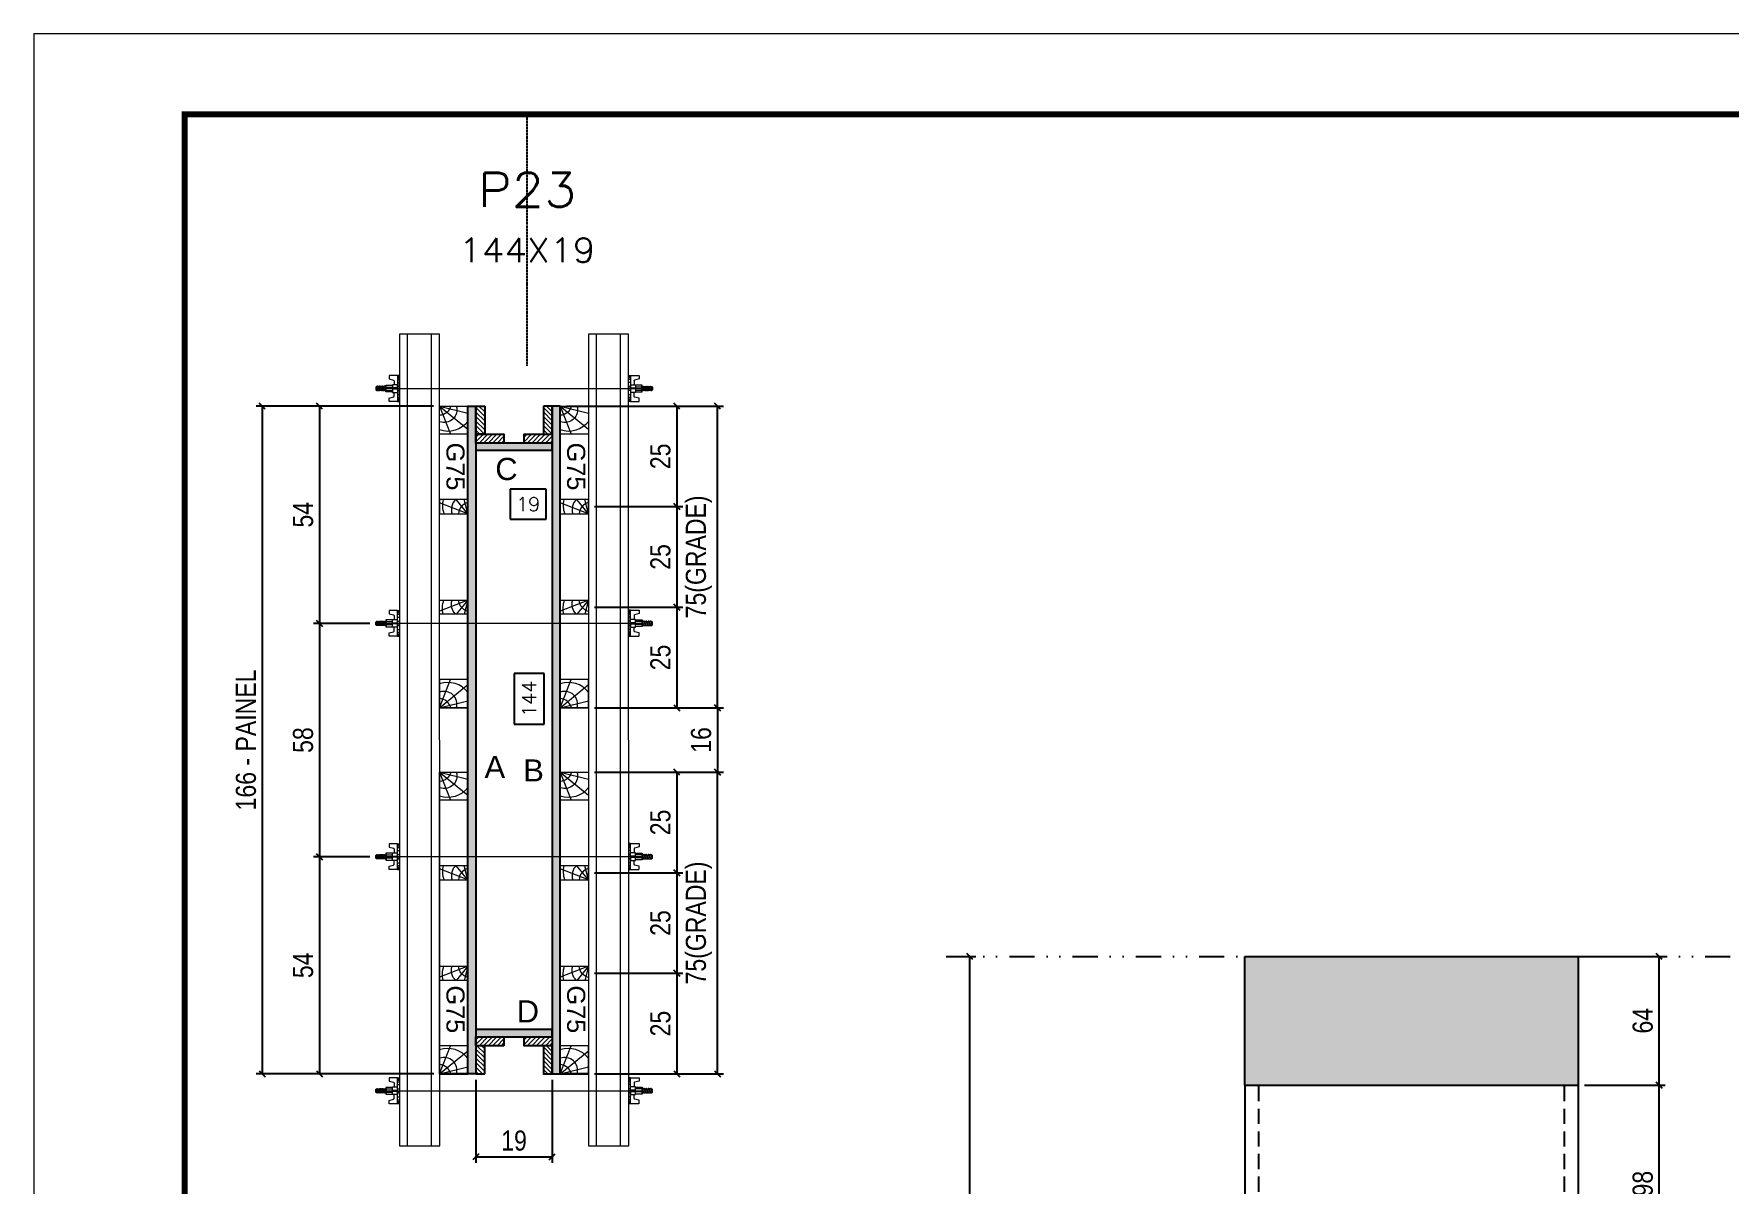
# Model space of a CAD drawing. Extents: x 808 to 7089, y -98 to 17032.
# Drawn here: x 5577 to 6420, y 9569 to 10141 of the extents above; entities that cross this region are included whole.
import ezdxf
from ezdxf.enums import TextEntityAlignment as Align

# ---------------------------------------------------------------- set-up
doc = ezdxf.new("R2010")
doc.units = 0
for name, pattern in [('DASHED', [0.75, 0.5, -0.25]), ('DIVIDE2', [0.625, 0.25, -0.125, 0, -0.125, 0, -0.125]), ('HIDDEN', [0.375, 0.25, -0.125])]:
    doc.linetypes.add(name, pattern=pattern)
for name, color, linetype in [('CHAPA', 1, 'Continuous'), ('COTA', 241, 'Continuous'), ('Cota Seção (2x)', 241, 'Continuous'), ('MEIO_PONT', 93, 'Continuous'), ('Nível', 160, 'Continuous'), ('Painéis', 200, 'Continuous'), ('SARRAFO', 251, 'Continuous'), ('Sarrafo de Pressão', 42, 'HIDDEN'), ('Texto de Titulo', 7, 'Continuous'), ('Texto Qtd Sarr', 242, 'Continuous'), ('TEXTO_GERAL', 7, 'Continuous')]:
    doc.layers.add(name, color=color, linetype=linetype)
for name, color, linetype, lineweight in [('Folhas', 255, 'Continuous', 9), ('Hachura', 251, 'Continuous', 9), ('Madeira', 126, 'Continuous', 18), ('Perfil Metálico', 224, 'Continuous', 18), ('SARRAFO DE PRESSAO', 251, 'DASHED', 9), ('Texto Seção', 7, 'Continuous', 15)]:
    doc.layers.add(name, color=color, linetype=linetype, lineweight=lineweight)
doc.styles.add('ARIAL', font='arial.ttf')
doc.styles.add('COTA TECNICA 2X', font='techl___.ttf', dxfattribs={"height": 10})
doc.styles.add('COTA TECNICA-50', font='techl___.ttf', dxfattribs={"height": 10})
doc.styles.add('ROMANS', font='romans.shx')
doc.styles.add('SANSSERIF', font='sas_____.pfb')
doc.dimstyles.new('COTA PAINEL-50', dxfattribs={"dimtxt": 10, "dimasz": 3, "dimexe": 3, "dimexo": 3, "dimgap": 3, "dimtad": 1, "dimdec": 1, "dimzin": 12, "dimdsep": 46, "dimtxsty": 'COTA TECNICA-50', "dimblk1": 'OBLIQUE', "dimblk2": 'OBLIQUE', "dimsah": 1, "dimcen": 0.9, "dimclrd": 4, "dimclre": 4, "dimclrt": 240, "dimadec": 1, "dimazin": 3, "dimtfac": 1, "dimtdec": 1, "dimtmove": 0, "dimatfit": 3, "dimfxl": 1, "dimtolj": 1, "dimtzin": 12, "dimarcsym": 0})
doc.dimstyles.new('SECAO PILAR', dxfattribs={"dimtxt": 10, "dimasz": 3, "dimexe": 3, "dimexo": 3, "dimgap": 3, "dimtad": 1, "dimdec": 1, "dimlfac": 0.5, "dimzin": 12, "dimdsep": 46, "dimtxsty": 'COTA TECNICA 2X', "dimblk1": 'OBLIQUE', "dimblk2": 'OBLIQUE', "dimsah": 1, "dimcen": 0.9, "dimclrd": 256, "dimclre": 256, "dimclrt": 256, "dimadec": 1, "dimazin": 3, "dimtfac": 1, "dimtdec": 1, "dimtmove": 0, "dimatfit": 3, "dimfxl": 1, "dimtolj": 1, "dimtzin": 12, "dimarcsym": 0})
doc.dimstyles.new('SECÇÃO 2', dxfattribs={"dimtxt": 7, "dimasz": 6, "dimexe": 0.18, "dimexo": 2, "dimgap": -4, "dimtad": 3, "dimdec": 1, "dimlfac": 0.5, "dimzin": 12, "dimdsep": 46, "dimtxsty": 'ROMANS', "dimblk": 'ARCHTICK', "dimcen": 0.09, "dimse1": 1, "dimse2": 1, "dimsd1": 1, "dimsd2": 1, "dimclrd": 180, "dimclre": 5, "dimclrt": 1, "dimadec": 0, "dimazin": 3, "dimtfac": 1, "dimtdec": 1, "dimtofl": 0, "dimtmove": 0, "dimatfit": 3, "dimldrblk": 'ARCHTICK', "dimfxl": 1, "dimtolj": 1, "dimtzin": 0, "dimarcsym": 0})
pattern_1 = [(135, (-17095.019, 19079.9764), (-1.12253202, -1.12253202), [])]

# ---------------------------------------------------------------- blocks, each defined once
blk = doc.blocks.new('9999999999')
at = {"layer": 'Folhas'}
blk.add_lwpolyline([(98138.98, 34190.21), (99623.98, 34190.21), (99623.98, 35240.21), (98138.98, 35240.21)], close=True, dxfattribs=at)
at = {"layer": 'Folhas', "color": 30, "const_width": 3}
blk.add_lwpolyline([(98213.98, 34230.21), (99583.98, 34230.21), (99583.98, 35200.21), (98213.98, 35200.21)], close=True, dxfattribs=at)
blk = doc.blocks.new('titulo1')
at = {"layer": 'Defpoints', "color": 252, "linetype": 'HIDDEN', "ltscale": 2}
blk.add_line((0, 0), (0, 125), dxfattribs=at)
at = {"layer": 'Defpoints', "style": 'ROMANS', "oblique": 15}
blk.add_attdef('FOLHA', text='', height=10, dxfattribs=at).set_placement((0, 15.58), align=Align.MIDDLE_CENTER)
at = {"layer": 'Texto Qtd Sarr', "color": 3, "style": 'ROMANS', "oblique": 15}
for tag, height, p in [('TITULO', 17, (0, 71.45)), ('SEÇÃO', 12, (0, 41.55))]:
    blk.add_attdef(tag, text='', height=height, dxfattribs=at).set_placement(p, align=Align.MIDDLE_CENTER)
blk = doc.blocks.new('*D830')
at = {"layer": 'Cota Seção (2x)', "color": 180, "lineweight": -2, "transparency": 16777216}
for p, q in [((5831.39, 9914.74), (5813.39, 9914.74)), ((5813.39, 9914.74), (5813.39, 9899.74)), ((5831.39, 9899.74), (5831.39, 9914.74)), ((5813.39, 9899.74), (5831.39, 9899.74))]:
    blk.add_line(p, q, dxfattribs=at)
at = {"layer": 'Defpoints', "color": 0, "transparency": 16777216}
for p in [(5796.39, 9916.7), (5834.39, 9916.7), (5796.39, 9895.74)]:
    blk.add_point(p, dxfattribs=at)
at = {"layer": 'Cota Seção (2x)', "color": 1, "transparency": 16777216, "insert": (5822.39, 9907.24), "char_height": 7, "attachment_point": 5, "style": 'ROMANS'}
blk.add_mtext('\\A1;19', dxfattribs=at)
blk = doc.blocks.new('_ArchTick')
at = {"color": 0, "linetype": 'ByBlock', "const_width": 0.15}
blk.add_lwpolyline([(-0.5, -0.5), (0.5, 0.5)], dxfattribs=at)
blk = doc.blocks.new('*D831')
at = {"layer": 'Cota Seção (2x)', "color": 180, "lineweight": -2, "transparency": 16777216}
for p, q in [((5830.39, 9823.14), (5815.39, 9823.14)), ((5815.39, 9823.14), (5815.39, 9797.8)), ((5830.39, 9797.8), (5830.39, 9823.14)), ((5815.39, 9797.8), (5830.39, 9797.8))]:
    blk.add_line(p, q, dxfattribs=at)
at = {"layer": 'Defpoints', "color": 0, "transparency": 16777216}
for p in [(5796.39, 9934.02), (5796.39, 9646.02), (5834.39, 9646.02)]:
    blk.add_point(p, dxfattribs=at)
at = {"layer": 'Cota Seção (2x)', "color": 1, "transparency": 16777216, "insert": (5822.89, 9810.47), "char_height": 7, "attachment_point": 5, "rotation": 90, "style": 'ROMANS'}
blk.add_mtext('\\A1;144', dxfattribs=at)
blk = doc.blocks.new('_Oblique')
at = {"color": 0, "linetype": 'ByBlock', "lineweight": -2}
blk.add_line((-0.5, -0.5), (0.5, 0.5), dxfattribs=at)
blk = doc.blocks.new('*D832')
at = {"layer": 'Cota Seção (2x)', "lineweight": -2, "transparency": 16777216}
for p, q in [((5775.4, 9956.02), (5687.23, 9956.02)), ((5690.23, 9956.02), (5690.23, 9624.02)), ((5775.44, 9624.02), (5687.23, 9624.02))]:
    blk.add_line(p, q, dxfattribs=at)
at = {"layer": 'Defpoints', "color": 0, "transparency": 16777216}
for p in [(5778.4, 9956.02), (5690.23, 9624.02), (5778.44, 9624.02)]:
    blk.add_point(p, dxfattribs=at)
at = {"layer": 'Cota Seção (2x)', "lineweight": -2, "transparency": 16777216, "xscale": 3, "yscale": 3, "zscale": 3}
for p, rotation in [((5690.23, 9956.02), 90), ((5690.23, 9624.02), 270)]:
    blk.add_blockref('_Oblique', p, dxfattribs=dict(at, rotation=rotation))
at = {"layer": 'Cota Seção (2x)', "transparency": 16777216, "insert": (5682.13, 9790.02), "char_height": 10, "attachment_point": 5, "rotation": 90, "style": 'COTA TECNICA 2X'}
blk.add_mtext('\\A1;166 - PAINEL', dxfattribs=at)
blk = doc.blocks.new('*D833')
at = {"layer": 'Cota Seção (2x)', "lineweight": -2, "transparency": 16777216}
for p, q in [((5775.39, 9956.02), (5715.65, 9956.02)), ((5718.65, 9956.02), (5718.65, 9847.96)), ((5743.62, 9847.96), (5715.65, 9847.96))]:
    blk.add_line(p, q, dxfattribs=at)
at = {"layer": 'Defpoints', "color": 0, "transparency": 16777216}
for p in [(5778.39, 9956.02), (5718.65, 9847.96), (5746.62, 9847.96)]:
    blk.add_point(p, dxfattribs=at)
at = {"layer": 'Cota Seção (2x)', "lineweight": -2, "transparency": 16777216, "xscale": 3, "yscale": 3, "zscale": 3}
for p, rotation in [((5718.65, 9956.02), 90), ((5718.65, 9847.96), 270)]:
    blk.add_blockref('_Oblique', p, dxfattribs=dict(at, rotation=rotation))
at = {"layer": 'Cota Seção (2x)', "transparency": 16777216, "insert": (5710.54, 9901.99), "char_height": 10, "attachment_point": 5, "rotation": 90, "style": 'COTA TECNICA 2X'}
blk.add_mtext('\\A1;54', dxfattribs=at)
blk = doc.blocks.new('*D834')
at = {"layer": 'Cota Seção (2x)', "lineweight": -2, "transparency": 16777216}
for p, q in [((5743.62, 9731.96), (5715.65, 9731.96)), ((5718.65, 9731.96), (5718.65, 9624.02)), ((5775.39, 9624.02), (5715.65, 9624.02))]:
    blk.add_line(p, q, dxfattribs=at)
at = {"layer": 'Defpoints', "color": 0, "transparency": 16777216}
for p in [(5746.62, 9731.96), (5718.65, 9624.02), (5778.39, 9624.02)]:
    blk.add_point(p, dxfattribs=at)
at = {"layer": 'Cota Seção (2x)', "lineweight": -2, "transparency": 16777216, "xscale": 3, "yscale": 3, "zscale": 3}
for p, rotation in [((5718.65, 9731.96), 90), ((5718.65, 9624.02), 270)]:
    blk.add_blockref('_Oblique', p, dxfattribs=dict(at, rotation=rotation))
at = {"layer": 'Cota Seção (2x)', "transparency": 16777216, "insert": (5710.54, 9677.99), "char_height": 10, "attachment_point": 5, "rotation": 90, "style": 'COTA TECNICA 2X'}
blk.add_mtext('\\A1;54', dxfattribs=at)
blk = doc.blocks.new('*D835')
at = {"layer": 'Cota Seção (2x)', "lineweight": -2, "transparency": 16777216}
for p, q in [((5841.39, 9956.02), (5899.32, 9956.02)), ((5896.32, 9956.02), (5896.32, 9906.02)), ((5855.39, 9906.02), (5899.32, 9906.02))]:
    blk.add_line(p, q, dxfattribs=at)
at = {"layer": 'Defpoints', "color": 0, "transparency": 16777216}
for p in [(5838.39, 9956.02), (5852.39, 9906.02), (5896.32, 9906.02)]:
    blk.add_point(p, dxfattribs=at)
at = {"layer": 'Cota Seção (2x)', "lineweight": -2, "transparency": 16777216, "xscale": 3, "yscale": 3, "zscale": 3}
for p, rotation in [((5896.32, 9956.02), 90), ((5896.32, 9906.02), 270)]:
    blk.add_blockref('_Oblique', p, dxfattribs=dict(at, rotation=rotation))
at = {"layer": 'Cota Seção (2x)', "transparency": 16777216, "insert": (5888.21, 9931.02), "char_height": 10, "attachment_point": 5, "rotation": 90, "style": 'COTA TECNICA 2X'}
blk.add_mtext('\\A1;25', dxfattribs=at)
blk = doc.blocks.new('C')
at = {"layer": 'Hachura', "color": 0}
for p, q in [((0, 3.22), (0, -3.22)), ((0.45, 3.22), (0, 3.22)), ((0.46, 3.16), (0, 3.16)), ((0.46, 3.05), (0, 3.05)), ((0.46, 2.88), (0, 2.88)), ((0, 2.75), (0, -1.16)), ((0.46, 2.65), (0, 2.65)), ((0.46, 2.23), (0, 2.23)), ((0.46, 1.51), (0, 1.51)), ((0.39, 0.49), (0.17, 0.49)), ((0.45, -3.23), (0.45, 3.22)), ((0.45, 3.22), (2.58, 3.22)), ((1.74, 0.97), (0.45, 0.97)), ((1.45, 0.1), (0.45, 0.1)), ((1.35, 1.94), (1.35, 0.96)), ((2.58, 2.39), (1.47, 2.09)), ((1.74, -0.97), (1.74, 0.97)), ((1.74, 0.97), (1.74, 0.84)), ((1.74, 0.97), (1.74, 0.84)), ((1.74, 0.84), (3.35, 0.84)), ((3.35, 0.45), (1.74, 0.45)), ((2.58, 3.22), (2.58, 2.39)), ((3.32, 0.84), (3.32, -0.84)), ((3.35, 0.84), (3.35, -0.84)), ((3.68, 0.45), (3.35, 0.45)), ((3.84, -0.52), (3.35, 0.45)), ((3.35, 0.06), (3.67, -0.57)), ((3.68, 0.45), (4.16, -0.52)), ((3.72, 0.5), (4.25, -0.57)), ((4.37, -0.55), (3.83, 0.53)), ((4.15, 0.45), (3.93, 0.45)), ((4.42, -0.52), (3.93, 0.45)), ((4.15, 0.45), (4.26, 0.45)), ((4.26, 0.45), (4.74, -0.52)), ((4.3, 0.5), (4.83, -0.57)), ((4.95, -0.55), (4.41, 0.53)), ((4.51, 0.45), (4.84, 0.45)), ((5, -0.52), (4.51, 0.45)), ((4.84, 0.45), (5.32, -0.52)), ((4.88, 0.5), (5.41, -0.57)), ((5.53, -0.55), (4.99, 0.53)), ((5.58, -0.52), (5.09, 0.45)), ((5.42, 0.45), (5.09, 0.45)), ((5.58, -0.52), (5.09, 0.45)), ((5.42, 0.45), (5.74, -0.19)), ((5.46, 0.5), (5.74, -0.07)), ((5.74, 0.19), (5.57, 0.53)), ((5.74, 0.32), (5.68, 0.45)), ((5.68, 0.45), (5.74, 0.45)), ((5.74, 0.45), (5.9, 0.29)), ((5.74, 0.45), (5.74, -0.52)), ((5.9, -0.36), (5.9, 0.29)), ((0.45, 0), (0, 0)), ((0.46, -1.52), (0, -1.52)), ((0.46, -2.23), (0, -2.23)), ((0.46, -2.65), (0, -2.65)), ((0.46, -2.88), (0, -2.88)), ((0.46, -3.05), (0, -3.05)), ((0.46, -3.16), (0, -3.16)), ((0, -3.22), (2.57, -3.22)), ((0.08, -0.48), (0.29, -0.48)), ((0.29, -0.48), (0.4, -0.48)), ((0.45, 0), (0.45, -0.97)), ((0.45, -0.16), (1.45, -0.16)), ((0.45, -0.65), (0.45, -0.32)), ((0.45, -3.23), (0.45, -0.65)), ((0.45, -0.97), (1.74, -0.97)), ((1.35, -1.94), (1.35, -0.97)), ((2.58, -2.39), (1.47, -2.1)), ((3.35, -0.32), (1.74, -0.32)), ((3.35, -0.84), (1.74, -0.84)), ((2.58, -3.23), (2.58, -2.39)), ((3.35, -0.07), (3.58, -0.52)), ((3.35, -0.52), (3.58, -0.52)), ((3.84, -0.52), (4.16, -0.52)), ((4.42, -0.52), (4.74, -0.52)), ((4.63, -0.52), (4.74, -0.52)), ((5, -0.52), (5.32, -0.52)), ((5.58, -0.52), (5.74, -0.52)), ((5.74, -0.52), (5.9, -0.36)), ((5.74, -0.52), (5.74, -0.52))]:
    blk.add_line(p, q, dxfattribs=at)
for centre, radius, start, end in [((1.52, 1.94), 0.161, 104.7436, 180), ((1.44, -0.03), 0.129, 272.695, 87.305), ((3.81, 0.39), 0.143, 25.5688, 154.4312), ((4.39, 0.39), 0.143, 25.5688, 154.4312), ((4.97, 0.39), 0.143, 25.5688, 154.4312), ((5.55, 0.39), 0.143, 25.5688, 154.4312), ((0.17, -0.37), 0.174, 221.744, 317.8592), ((1.52, -1.94), 0.161, 180, 255.2564), ((3.71, -0.4), 0.174, 222.1408, 318.256), ((4.29, -0.4), 0.174, 222.1408, 318.256), ((4.87, -0.4), 0.174, 222.1408, 318.256), ((5.45, -0.4), 0.174, 222.1408, 318.256), ((5.61, -0.4), 0.174, 317.8592, 318.256)]:
    blk.add_arc(centre, radius, start, end, dxfattribs=at)
blk = doc.blocks.new('*D1786')
at = {"layer": 'Cota Seção (2x)', "lineweight": -2, "transparency": 16777216}
for p, q in [((5743.62, 9847.96), (5715.65, 9847.96)), ((5718.65, 9847.96), (5718.65, 9731.96)), ((5743.62, 9731.96), (5715.65, 9731.96))]:
    blk.add_line(p, q, dxfattribs=at)
at = {"layer": 'Defpoints', "color": 0, "transparency": 16777216}
for p in [(5746.62, 9847.96), (5718.65, 9731.96), (5746.62, 9731.96)]:
    blk.add_point(p, dxfattribs=at)
at = {"layer": 'Cota Seção (2x)', "lineweight": -2, "transparency": 16777216, "xscale": 3, "yscale": 3, "zscale": 3}
for p, rotation in [((5718.65, 9847.96), 90), ((5718.65, 9731.96), 270)]:
    blk.add_blockref('_Oblique', p, dxfattribs=dict(at, rotation=rotation))
at = {"layer": 'Cota Seção (2x)', "transparency": 16777216, "insert": (5710.52, 9789.96), "char_height": 10, "attachment_point": 5, "rotation": 90, "style": 'COTA TECNICA 2X'}
blk.add_mtext('\\A1;58', dxfattribs=at)
blk = doc.blocks.new('PONTALETE')
at = {"layer": 'Madeira'}
for q in [(2.71, 7), (7, 5.76), (7, 1.74)]:
    blk.add_line((0, 0), q, dxfattribs=at)
blk.add_lwpolyline([(0, 0), (7, 0), (7, 7), (0, 7)], close=True, dxfattribs=at)
for centre, radius, start, end in [((2.04, 0.06), 6.23, 37.2818, 109.0913), ((1.09, 0.9), 3.19, 343.603, 109.9847), ((-0.21, -0.78), 3.09, 14.6322, 86.0383)]:
    blk.add_arc(centre, radius, start, end, dxfattribs=at)
blk = doc.blocks.new('MEIO PONTALETE')
at = {"layer": 'Madeira'}
for q in [(2.71, 7), (3.5, 2.88), (3.5, 0.87)]:
    blk.add_line((0, 0), q, dxfattribs=at)
blk.add_lwpolyline([(0, 0), (3.5, 0), (3.5, 7), (0, 7)], close=True, dxfattribs=at)
for centre, radius, start, end in [((2.04, 0.06), 6.23, 76.4499, 109.0913), ((1.09, 0.9), 3.19, 40.9063, 109.9847), ((-0.21, -0.78), 3.09, 14.6322, 86.0383)]:
    blk.add_arc(centre, radius, start, end, dxfattribs=at)
blk = doc.blocks.new('*D1787')
at = {"layer": 'Cota Seção (2x)', "lineweight": -2, "transparency": 16777216}
for p, q in [((5855.39, 9906.02), (5899.32, 9906.02)), ((5896.32, 9906.02), (5896.32, 9856.02)), ((5855.39, 9856.02), (5899.32, 9856.02))]:
    blk.add_line(p, q, dxfattribs=at)
at = {"layer": 'Defpoints', "color": 0, "transparency": 16777216}
for p in [(5852.39, 9906.02), (5852.39, 9856.02), (5896.32, 9856.02)]:
    blk.add_point(p, dxfattribs=at)
at = {"layer": 'Cota Seção (2x)', "lineweight": -2, "transparency": 16777216, "xscale": 3, "yscale": 3, "zscale": 3}
for p, rotation in [((5896.32, 9906.02), 90), ((5896.32, 9856.02), 270)]:
    blk.add_blockref('_Oblique', p, dxfattribs=dict(at, rotation=rotation))
at = {"layer": 'Cota Seção (2x)', "transparency": 16777216, "insert": (5888.21, 9881.02), "char_height": 10, "attachment_point": 5, "rotation": 90, "style": 'COTA TECNICA 2X'}
blk.add_mtext('\\A1;25', dxfattribs=at)
blk = doc.blocks.new('*D1788')
at = {"layer": 'Cota Seção (2x)', "lineweight": -2, "transparency": 16777216}
for p, q in [((5855.39, 9856.02), (5899.32, 9856.02)), ((5896.32, 9856.02), (5896.32, 9806.02)), ((5855.39, 9806.02), (5899.32, 9806.02))]:
    blk.add_line(p, q, dxfattribs=at)
at = {"layer": 'Defpoints', "color": 0, "transparency": 16777216}
for p in [(5852.39, 9856.02), (5852.39, 9806.02), (5896.32, 9806.02)]:
    blk.add_point(p, dxfattribs=at)
at = {"layer": 'Cota Seção (2x)', "lineweight": -2, "transparency": 16777216, "xscale": 3, "yscale": 3, "zscale": 3}
for p, rotation in [((5896.32, 9856.02), 90), ((5896.32, 9806.02), 270)]:
    blk.add_blockref('_Oblique', p, dxfattribs=dict(at, rotation=rotation))
at = {"layer": 'Cota Seção (2x)', "transparency": 16777216, "insert": (5888.21, 9831.02), "char_height": 10, "attachment_point": 5, "rotation": 90, "style": 'COTA TECNICA 2X'}
blk.add_mtext('\\A1;25', dxfattribs=at)
blk = doc.blocks.new('*D1789')
at = {"layer": 'Cota Seção (2x)', "lineweight": -2, "transparency": 16777216}
for p, q in [((5855.39, 9774.02), (5899.32, 9774.02)), ((5896.32, 9774.02), (5896.32, 9724.02)), ((5855.39, 9724.02), (5899.32, 9724.02))]:
    blk.add_line(p, q, dxfattribs=at)
at = {"layer": 'Defpoints', "color": 0, "transparency": 16777216}
for p in [(5852.39, 9774.02), (5852.39, 9724.02), (5896.32, 9724.02)]:
    blk.add_point(p, dxfattribs=at)
at = {"layer": 'Cota Seção (2x)', "lineweight": -2, "transparency": 16777216, "xscale": 3, "yscale": 3, "zscale": 3}
for p, rotation in [((5896.32, 9774.02), 90), ((5896.32, 9724.02), 270)]:
    blk.add_blockref('_Oblique', p, dxfattribs=dict(at, rotation=rotation))
at = {"layer": 'Cota Seção (2x)', "transparency": 16777216, "insert": (5888.21, 9749.02), "char_height": 10, "attachment_point": 5, "rotation": 90, "style": 'COTA TECNICA 2X'}
blk.add_mtext('\\A1;25', dxfattribs=at)
blk = doc.blocks.new('*D1790')
at = {"layer": 'Cota Seção (2x)', "lineweight": -2, "transparency": 16777216}
for p, q in [((5855.39, 9724.02), (5899.32, 9724.02)), ((5896.32, 9724.02), (5896.32, 9674.02)), ((5855.39, 9674.02), (5899.32, 9674.02))]:
    blk.add_line(p, q, dxfattribs=at)
at = {"layer": 'Defpoints', "color": 0, "transparency": 16777216}
for p in [(5852.39, 9724.02), (5852.39, 9674.02), (5896.32, 9674.02)]:
    blk.add_point(p, dxfattribs=at)
at = {"layer": 'Cota Seção (2x)', "lineweight": -2, "transparency": 16777216, "xscale": 3, "yscale": 3, "zscale": 3}
for p, rotation in [((5896.32, 9724.02), 90), ((5896.32, 9674.02), 270)]:
    blk.add_blockref('_Oblique', p, dxfattribs=dict(at, rotation=rotation))
at = {"layer": 'Cota Seção (2x)', "transparency": 16777216, "insert": (5888.21, 9699.02), "char_height": 10, "attachment_point": 5, "rotation": 90, "style": 'COTA TECNICA 2X'}
blk.add_mtext('\\A1;25', dxfattribs=at)
blk = doc.blocks.new('*D1791')
at = {"layer": 'Cota Seção (2x)', "lineweight": -2, "transparency": 16777216}
for p, q in [((5855.39, 9674.02), (5899.32, 9674.02)), ((5896.32, 9674.02), (5896.32, 9624.02)), ((5855.38, 9624.02), (5899.32, 9624.02))]:
    blk.add_line(p, q, dxfattribs=at)
at = {"layer": 'Defpoints', "color": 0, "transparency": 16777216}
for p in [(5852.39, 9674.02), (5852.38, 9624.02), (5896.32, 9624.02)]:
    blk.add_point(p, dxfattribs=at)
at = {"layer": 'Cota Seção (2x)', "lineweight": -2, "transparency": 16777216, "xscale": 3, "yscale": 3, "zscale": 3}
for p, rotation in [((5896.32, 9674.02), 90), ((5896.32, 9624.02), 270)]:
    blk.add_blockref('_Oblique', p, dxfattribs=dict(at, rotation=rotation))
at = {"layer": 'Cota Seção (2x)', "transparency": 16777216, "insert": (5888.21, 9649.02), "char_height": 10, "attachment_point": 5, "rotation": 90, "style": 'COTA TECNICA 2X'}
blk.add_mtext('\\A1;25', dxfattribs=at)
blk = doc.blocks.new('*D1792')
at = {"layer": 'Cota Seção (2x)', "lineweight": -2, "transparency": 16777216}
for p, q in [((5855.36, 9774.02), (5919.51, 9774.02)), ((5916.51, 9624.03), (5916.51, 9774.02)), ((5855.38, 9624.03), (5919.51, 9624.03))]:
    blk.add_line(p, q, dxfattribs=at)
at = {"layer": 'Defpoints', "color": 0, "transparency": 16777216}
for p in [(5852.36, 9774.02), (5916.51, 9774.02), (5852.38, 9624.03)]:
    blk.add_point(p, dxfattribs=at)
at = {"layer": 'Cota Seção (2x)', "lineweight": -2, "transparency": 16777216, "xscale": 3, "yscale": 3, "zscale": 3}
for p, rotation in [((5916.51, 9774.02), 90), ((5916.51, 9624.03), 270)]:
    blk.add_blockref('_Oblique', p, dxfattribs=dict(at, rotation=rotation))
at = {"layer": 'Cota Seção (2x)', "transparency": 16777216, "insert": (5907.29, 9699.03), "char_height": 10, "attachment_point": 5, "rotation": 90, "style": 'COTA TECNICA 2X'}
blk.add_mtext('\\A1;75(GRADE)', dxfattribs=at)
blk = doc.blocks.new('*D1793')
at = {"layer": 'Cota Seção (2x)', "lineweight": -2, "transparency": 16777216}
for p, q in [((5855.39, 9956.02), (5919.51, 9956.02)), ((5916.51, 9806.02), (5916.51, 9956.02)), ((5855.39, 9806.02), (5919.51, 9806.02))]:
    blk.add_line(p, q, dxfattribs=at)
at = {"layer": 'Defpoints', "color": 0, "transparency": 16777216}
for p in [(5852.39, 9956.02), (5916.51, 9956.02), (5852.39, 9806.02)]:
    blk.add_point(p, dxfattribs=at)
at = {"layer": 'Cota Seção (2x)', "lineweight": -2, "transparency": 16777216, "xscale": 3, "yscale": 3, "zscale": 3}
for p, rotation in [((5916.51, 9956.02), 90), ((5916.51, 9806.02), 270)]:
    blk.add_blockref('_Oblique', p, dxfattribs=dict(at, rotation=rotation))
at = {"layer": 'Cota Seção (2x)', "transparency": 16777216, "insert": (5907.29, 9881.02), "char_height": 10, "attachment_point": 5, "rotation": 90, "style": 'COTA TECNICA 2X'}
blk.add_mtext('\\A1;75(GRADE)', dxfattribs=at)
blk = doc.blocks.new('*D1794')
at = {"layer": 'Cota Seção (2x)', "lineweight": -2, "transparency": 16777216}
for p, q in [((5796.39, 9621.02), (5796.39, 9579.72)), ((5834.39, 9621.02), (5834.39, 9579.72)), ((5796.39, 9582.72), (5834.39, 9582.72))]:
    blk.add_line(p, q, dxfattribs=at)
at = {"layer": 'Defpoints', "color": 0, "transparency": 16777216}
for p in [(5796.39, 9624.02), (5834.39, 9624.02), (5834.39, 9582.72)]:
    blk.add_point(p, dxfattribs=at)
at = {"layer": 'Cota Seção (2x)', "lineweight": -2, "transparency": 16777216, "xscale": 3, "yscale": 3, "zscale": 3, "rotation": 180}
blk.add_blockref('_Oblique', (5796.39, 9582.72), dxfattribs=at)
at = {"layer": 'Cota Seção (2x)', "lineweight": -2, "transparency": 16777216, "xscale": 3, "yscale": 3, "zscale": 3}
blk.add_blockref('_Oblique', (5834.39, 9582.72), dxfattribs=at)
at = {"layer": 'Cota Seção (2x)', "transparency": 16777216, "insert": (5815.39, 9590.81), "char_height": 10, "attachment_point": 5, "style": 'COTA TECNICA 2X'}
blk.add_mtext('\\A1;19', dxfattribs=at)
blk = doc.blocks.new('*D1795')
at = {"layer": 'Cota Seção (2x)', "lineweight": -2, "transparency": 16777216}
for p, q in [((5855.39, 9806.02), (5919.51, 9806.02)), ((5916.51, 9806.02), (5916.51, 9774.02)), ((5855.39, 9774.02), (5919.51, 9774.02))]:
    blk.add_line(p, q, dxfattribs=at)
at = {"layer": 'Defpoints', "color": 0, "transparency": 16777216}
for p in [(5852.39, 9806.02), (5852.39, 9774.02), (5916.51, 9774.02)]:
    blk.add_point(p, dxfattribs=at)
at = {"layer": 'Cota Seção (2x)', "lineweight": -2, "transparency": 16777216, "xscale": 3, "yscale": 3, "zscale": 3}
for p, rotation in [((5916.51, 9806.02), 90), ((5916.51, 9774.02), 270)]:
    blk.add_blockref('_Oblique', p, dxfattribs=dict(at, rotation=rotation))
at = {"layer": 'Cota Seção (2x)', "transparency": 16777216, "insert": (5908.41, 9790.02), "char_height": 10, "attachment_point": 5, "rotation": 90, "style": 'COTA TECNICA 2X'}
blk.add_mtext('\\A1;16', dxfattribs=at)
blk = doc.blocks.new('*D1796')
at = {"layer": 'COTA', "color": 4, "lineweight": -2, "transparency": 16777216}
for p, q in [((6033.21, 9682.44), (6045.07, 9682.44)), ((6042.07, 9396.44), (6042.07, 9682.44)), ((6033.21, 9396.44), (6045.07, 9396.44))]:
    blk.add_line(p, q, dxfattribs=at)
at = {"layer": 'Defpoints', "color": 0, "transparency": 16777216}
for p in [(6030.21, 9682.44), (6042.07, 9682.44), (6030.21, 9396.44)]:
    blk.add_point(p, dxfattribs=at)
at = {"layer": 'COTA', "color": 4, "lineweight": -2, "transparency": 16777216, "xscale": 3, "yscale": 3, "zscale": 3}
for p, rotation in [((6042.07, 9682.44), 90), ((6042.07, 9396.44), 270)]:
    blk.add_blockref('_Oblique', p, dxfattribs=dict(at, rotation=rotation))
at = {"layer": 'COTA', "color": 240, "transparency": 16777216, "insert": (6033.94, 9539.44), "char_height": 10, "attachment_point": 5, "rotation": 90, "style": 'COTA TECNICA-50'}
blk.add_mtext('\\A1;286', dxfattribs=at)
blk = doc.blocks.new('*D842')
at = {"layer": 'COTA', "color": 4, "lineweight": -2, "transparency": 16777216}
for p, q in [((6347.67, 9618.44), (6387.71, 9618.44)), ((6384.71, 9520.44), (6384.71, 9618.44)), ((6347.67, 9520.44), (6387.71, 9520.44))]:
    blk.add_line(p, q, dxfattribs=at)
at = {"layer": 'Defpoints', "color": 0, "transparency": 16777216}
for p in [(6344.67, 9618.44), (6384.71, 9618.44), (6344.67, 9520.44)]:
    blk.add_point(p, dxfattribs=at)
at = {"layer": 'COTA', "color": 4, "lineweight": -2, "transparency": 16777216, "xscale": 3, "yscale": 3, "zscale": 3}
for p, rotation in [((6384.71, 9618.44), 90), ((6384.71, 9520.44), 270)]:
    blk.add_blockref('_Oblique', p, dxfattribs=dict(at, rotation=rotation))
at = {"layer": 'COTA', "color": 240, "transparency": 16777216, "insert": (6376.61, 9569.44), "char_height": 10, "attachment_point": 5, "rotation": 90, "style": 'COTA TECNICA-50'}
blk.add_mtext('\\A1;98', dxfattribs=at)
blk = doc.blocks.new('*D853')
at = {"layer": 'COTA', "color": 4, "lineweight": -2, "transparency": 16777216}
for p, q in [((6313.67, 9682.44), (6387.71, 9682.44)), ((6384.71, 9618.44), (6384.71, 9682.44)), ((6347.67, 9618.44), (6387.71, 9618.44))]:
    blk.add_line(p, q, dxfattribs=at)
at = {"layer": 'Defpoints', "color": 0, "transparency": 16777216}
for p in [(6310.67, 9682.44), (6384.71, 9682.44), (6344.67, 9618.44)]:
    blk.add_point(p, dxfattribs=at)
at = {"layer": 'COTA', "color": 4, "lineweight": -2, "transparency": 16777216, "xscale": 3, "yscale": 3, "zscale": 3}
for p, rotation in [((6384.71, 9682.44), 90), ((6384.71, 9618.44), 270)]:
    blk.add_blockref('_Oblique', p, dxfattribs=dict(at, rotation=rotation))
at = {"layer": 'COTA', "color": 240, "transparency": 16777216, "insert": (6376.61, 9650.44), "char_height": 10, "attachment_point": 5, "rotation": 90, "style": 'COTA TECNICA-50'}
blk.add_mtext('\\A1;64', dxfattribs=at)

msp = doc.modelspace()

# ---------------------------------------------------------------- hatches: boundary and pattern name
at = {"layer": 'COTA', "linetype": 'ByBlock'}
h = msp.add_hatch(dxfattribs=at)
h.set_pattern_fill('AR-CONC', color=256, scale=0.03)
h.set_pattern_definition([(50, (-2192.4125, 5570.448), (5.46554, -0.4781726), [0.5715, -6.2865]), (355, (-2192.4125, 5570.448), (-1.0573026, 5.7317054), [0.4572, -5.0292175]), (100.451445, (-2191.957, 5570.408), (4.4082374, 5.2535326), [0.4857003, -5.3427073]), (46.1842, (-2192.4125, 5571.972), (8.132371, -1.26127), [0.85725, -9.42975]), (96.63556, (-2191.735, 5571.867), (7.122124, 7.422784), [0.728551, -8.014068]), (351.18415, (-2192.4125, 5571.972), (7.122124, 7.422784), [0.685799, -7.543792]), (21, (-2191.6505, 5571.591), (4.5484317, -3.067956), [0.5715, -6.2865]), (326, (-2191.6505, 5571.591), (1.854061, 5.525639), [0.4572, -5.0292]), (71.451445, (-2191.2715, 5571.3353), (6.4024926, 2.457683), [0.4857003, -5.342698]), (37.5, (-2192.4125, 5570.448), (0.0926581, 2.53665117), [0, -4.96824, 0, -5.1054, 0, -5.04825]), (7.5, (-2192.4125, 5570.448), (2.0045899, 3.00541724), [0, -2.91084, 0, -4.85394, 0, -1.92405]), (327.5, (-2194.1117, 5570.448), (4.06771786, -0.1718623), [0, -1.905, 0, -5.9436, 0, -7.8867]), (317.5, (-2194.8737, 5570.448), (4.4438754, 0.7627947), [0, -2.4765, 0, -3.94716, 0, -5.6007])])
h.paths.add_polyline_path([(6178.67, 9682.44), (6178.67, 9618.44), (6344.67, 9618.44), (6344.67, 9682.44)])
at = {"layer": 'Hachura'}
h = msp.add_hatch(color=256, dxfattribs=at)
h.dxf.hatch_style = 1
h.paths.add_polyline_path([(5796.39, 9624.02), (5792.39, 9624.02), (5792.39, 9956.02), (5796.39, 9956.02)])
h = msp.add_hatch(dxfattribs=at)
h.set_pattern_fill('ANSI31', color=256, scale=0.5, angle=90, style=0)
h.set_pattern_definition(pattern_1)
h.paths.add_polyline_path([(5796.39, 9942.02), (5800.79, 9942.02), (5800.79, 9956.02), (5796.39, 9956.02)])
h = msp.add_hatch(dxfattribs=at)
h.set_pattern_fill('ANSI31', color=256, scale=0.5, angle=90, style=0)
h.set_pattern_definition(pattern_1)
h.paths.add_polyline_path([(5834.39, 9942.02), (5829.99, 9942.02), (5829.99, 9956.02), (5834.39, 9956.02)])
h = msp.add_hatch(color=256, dxfattribs=at)
h.dxf.hatch_style = 1
h.paths.add_polyline_path([(5834.39, 9624.02), (5838.39, 9624.02), (5838.39, 9956.02), (5834.39, 9956.02)])
h = msp.add_hatch(dxfattribs=at)
h.set_pattern_fill('ANSI31', color=256, scale=0.5, angle=540, style=0)
h.set_pattern_definition([(225, (-3692.5627, -12987.3836), (1.12253202, -1.12253202), [])])
h.paths.add_polyline_path([(5796.39, 9942.02), (5796.39, 9937.62), (5810.39, 9937.62), (5810.39, 9942.02)])
h = msp.add_hatch(color=256, dxfattribs=at)
h.dxf.hatch_style = 1
h.paths.add_polyline_path([(5796.39, 9937.62), (5796.39, 9934.02), (5834.39, 9934.02), (5834.39, 9937.62)])
h = msp.add_hatch(dxfattribs=at)
h.set_pattern_fill('ANSI31', color=256, scale=0.5, angle=540, style=0)
h.set_pattern_definition([(225, (-3668.5627, -12987.3836), (1.12253202, -1.12253202), [])])
h.paths.add_polyline_path([(5820.39, 9942.02), (5820.39, 9937.62), (5834.39, 9937.62), (5834.39, 9942.02)])
h = msp.add_hatch(color=256, dxfattribs=at)
h.dxf.hatch_style = 1
h.paths.add_polyline_path([(5796.39, 9646.02), (5796.39, 9642.42), (5834.39, 9642.42), (5834.39, 9646.02)])
h = msp.add_hatch(dxfattribs=at)
h.set_pattern_fill('ANSI31', color=256, scale=0.5, angle=540, style=0)
h.set_pattern_definition([(225, (-3692.5627, -13286.9836), (1.12253202, -1.12253202), [])])
h.paths.add_polyline_path([(5796.39, 9642.42), (5796.39, 9638.02), (5810.39, 9638.02), (5810.39, 9642.42)])
h = msp.add_hatch(dxfattribs=at)
h.set_pattern_fill('ANSI31', color=256, scale=0.5, angle=540, style=0)
h.set_pattern_definition([(225, (-3668.5627, -13286.9836), (1.12253202, -1.12253202), [])])
h.paths.add_polyline_path([(5820.39, 9642.42), (5820.39, 9638.02), (5834.39, 9638.02), (5834.39, 9642.42)])
h = msp.add_hatch(dxfattribs=at)
h.set_pattern_fill('ANSI31', color=256, scale=0.5, angle=90, style=0)
h.set_pattern_definition([(135, (-17095.019, 19126.9764), (-1.12253202, -1.12253202), [])])
h.paths.add_polyline_path([(5796.39, 9638.02), (5800.79, 9638.02), (5800.79, 9624.02), (5796.39, 9624.02)])
h = msp.add_hatch(dxfattribs=at)
h.set_pattern_fill('ANSI31', color=256, scale=0.5, angle=90, style=0)
h.set_pattern_definition([(135, (-17095.019, 18761.9764), (-1.12253202, -1.12253202), [])])
h.paths.add_polyline_path([(5834.39, 9624.02), (5829.99, 9624.02), (5829.99, 9638.02), (5834.39, 9638.02)])

# ---------------------------------------------------------------- linework, layer by layer
at = {"layer": 'CHAPA'}
for points in [[(5796.39, 9624.02), (5792.39, 9624.02), (5792.39, 9956.02), (5796.39, 9956.02)], [(5834.39, 9624.02), (5838.39, 9624.02), (5838.39, 9956.02), (5834.39, 9956.02)], [(5796.39, 9937.62), (5796.39, 9934.02), (5834.39, 9934.02), (5834.39, 9937.62)], [(5796.39, 9646.02), (5796.39, 9642.42), (5834.39, 9642.42), (5834.39, 9646.02)]]:
    msp.add_lwpolyline(points, close=True, dxfattribs=at)
at = {"layer": 'COTA', "linetype": 'ByBlock'}
for p, q in [((6178.67, 9682.44), (6178.67, 9682.44)), ((6178.67, 9618.44), (6178.67, 9682.44)), ((6178.67, 9682.44), (6344.67, 9682.44)), ((6344.67, 9618.44), (6344.67, 9682.44))]:
    msp.add_line(p, q, dxfattribs=at)
at = {"layer": 'Hachura'}
for p, q in [((5747.62, 9964.71), (5879.36, 9964.71)), ((5747.62, 9848.02), (5879.36, 9848.02)), ((5747.62, 9732.02), (5879.36, 9732.02)), ((5747.62, 9615.64), (5879.36, 9615.64))]:
    msp.add_line(p, q, dxfattribs=at)
at = {"layer": 'Madeira'}
for points in [[(5778.39, 9956.02), (5792.39, 9956.02), (5792.39, 9806.02), (5778.39, 9806.02)], [(5838.39, 9956.02), (5852.39, 9956.02), (5852.39, 9806.02), (5838.39, 9806.02)], [(5778.39, 9774.02), (5792.39, 9774.02), (5792.39, 9624.02), (5778.39, 9624.02)], [(5838.39, 9774.02), (5852.39, 9774.02), (5852.39, 9624.02), (5838.39, 9624.02)]]:
    msp.add_lwpolyline(points, close=True, dxfattribs=at)
at = {"layer": 'MEIO_PONT'}
for points in [[(5792.39, 9624.02), (5778.39, 9624.02), (5778.39, 9624.02), (5792.39, 9624.02)], [(5852.39, 9624.02), (5838.39, 9624.02), (5838.39, 9624.02), (5852.39, 9624.02)]]:
    msp.add_lwpolyline(points, close=True, dxfattribs=at)
at = {"layer": 'Nível', "color": 4, "linetype": 'DIVIDE2', "ltscale": 50}
msp.add_line((6030.21, 9682.44), (7021.67, 9682.44), dxfattribs=at)
at = {"layer": 'Painéis'}
for p, q in [((6178.67, 9618.44), (6178.67, 9520.44)), ((6178.67, 9618.44), (6344.67, 9618.44)), ((6344.67, 9520.44), (6344.67, 9618.44))]:
    msp.add_line(p, q, dxfattribs=at)
at = {"layer": 'Perfil Metálico'}
for p, q in [((5762.39, 9588.31), (5762.39, 9991.74)), ((5774.39, 9588.31), (5774.39, 9991.74)), ((5856.33, 9588.31), (5856.33, 9991.74)), ((5868.33, 9588.31), (5868.33, 9991.74))]:
    msp.add_line(p, q, dxfattribs=at)
for points in [[(5778.39, 9991.74), (5758.39, 9991.74), (5758.45, 9588.31), (5778.45, 9588.31)], [(5852.39, 9588.31), (5872.39, 9588.31), (5872.33, 9991.74), (5852.33, 9991.74)]]:
    msp.add_lwpolyline(points, close=True, dxfattribs=at)
at = {"layer": 'SARRAFO'}
for points in [[(5800.79, 9956.02), (5800.79, 9942.02), (5796.39, 9942.02), (5796.39, 9956.02)], [(5800.79, 9956.02), (5800.79, 9942.02), (5796.39, 9942.02), (5796.39, 9956.02)], [(5829.99, 9956.02), (5829.99, 9942.02), (5834.39, 9942.02), (5834.39, 9956.02)], [(5829.99, 9956.02), (5829.99, 9942.02), (5834.39, 9942.02), (5834.39, 9956.02)], [(5810.39, 9937.62), (5796.39, 9937.62), (5796.39, 9942.02), (5810.39, 9942.02)], [(5810.39, 9937.62), (5796.39, 9937.62), (5796.39, 9942.02), (5810.39, 9942.02)], [(5834.39, 9937.62), (5820.39, 9937.62), (5820.39, 9942.02), (5834.39, 9942.02)], [(5834.39, 9937.62), (5820.39, 9937.62), (5820.39, 9942.02), (5834.39, 9942.02)], [(5810.39, 9638.02), (5796.39, 9638.02), (5796.39, 9642.42), (5810.39, 9642.42)], [(5810.39, 9638.02), (5796.39, 9638.02), (5796.39, 9642.42), (5810.39, 9642.42)], [(5834.39, 9638.02), (5820.39, 9638.02), (5820.39, 9642.42), (5834.39, 9642.42)], [(5834.39, 9638.02), (5820.39, 9638.02), (5820.39, 9642.42), (5834.39, 9642.42)], [(5800.79, 9624.02), (5800.79, 9638.02), (5796.39, 9638.02), (5796.39, 9624.02)], [(5800.79, 9624.02), (5800.79, 9638.02), (5796.39, 9638.02), (5796.39, 9624.02)], [(5829.99, 9638.02), (5829.99, 9624.02), (5834.39, 9624.02), (5834.39, 9638.02)], [(5829.99, 9638.02), (5829.99, 9624.02), (5834.39, 9624.02), (5834.39, 9638.02)]]:
    msp.add_lwpolyline(points, close=True, dxfattribs=at)
at = {"layer": 'Sarrafo de Pressão', "ltscale": 30}
for p, q in [((6185.67, 9520.44), (6185.67, 9618.44)), ((6337.67, 9520.44), (6337.67, 9618.44))]:
    msp.add_line(p, q, dxfattribs=at)

# ---------------------------------------------------------------- block references
at = {"layer": 'Hachura', "linetype": 'Continuous', "yscale": 2, "zscale": 2, "rotation": 180}
for p, xscale in [((5758.42, 9964.71), 2), ((5872.36, 9964.7), -2)]:
    msp.add_blockref('C', p, dxfattribs=dict(at, xscale=xscale))
at = {"layer": 'Hachura', "linetype": 'Continuous', "yscale": 2, "zscale": 2}
for p, xscale in [((5758.42, 9848.02), -2), ((5872.36, 9848.03), 2), ((5758.42, 9732.02), -2), ((5872.36, 9732.03), 2), ((5758.42, 9615.64), -2), ((5872.36, 9615.65), 2)]:
    msp.add_blockref('C', p, dxfattribs=dict(at, xscale=xscale))
at = {"layer": 'MEIO_PONT'}
for name, p, xscale, yscale, zscale, rotation in [('PONTALETE', (5778.39, 9956.02), -2, 2, 2, 180), ('PONTALETE', (5838.39, 9956.02), -2, 2, 2, 180), ('MEIO PONTALETE', (5792.39, 9902.52), 1.999999997962732, 1.999999997962732, 1.999999997962732, 89.99999999999997), ('MEIO PONTALETE', (5852.39, 9902.52), 1.999999997962732, 1.999999997962732, 1.999999997962732, 89.99999999999997), ('MEIO PONTALETE', (5792.39, 9859.52), -1.999999997962732, 1.999999997962732, 1.999999997962732, 90), ('MEIO PONTALETE', (5852.39, 9859.52), -1.999999997962732, 1.999999997962732, 1.999999997962732, 90), ('PONTALETE', (5778.39, 9774.02), -2, 2, 2, 180), ('PONTALETE', (5838.39, 9774.02), -2, 2, 2, 180), ('MEIO PONTALETE', (5792.39, 9720.52), 1.999999997962732, 1.999999997962732, 1.999999997962732, 89.99999999999997), ('MEIO PONTALETE', (5852.39, 9720.52), 1.999999997962732, 1.999999997962732, 1.999999997962732, 89.99999999999997), ('MEIO PONTALETE', (5792.39, 9677.52), -1.999999997962732, 1.999999997962732, 1.999999997962732, 90), ('MEIO PONTALETE', (5852.39, 9677.52), -1.999999997962732, 1.999999997962732, 1.999999997962732, 90)]:
    msp.add_blockref(name, p, dxfattribs=dict(at, xscale=xscale, yscale=yscale, zscale=zscale, rotation=rotation))
at = {"layer": 'MEIO_PONT', "xscale": 2, "yscale": 2, "zscale": 2}
for p in [(5778.39, 9806.02), (5838.39, 9806.02), (5778.39, 9624.02), (5838.39, 9624.02)]:
    msp.add_blockref('PONTALETE', p, dxfattribs=at)
at = {"layer": 'SARRAFO DE PRESSAO', "color": 6, "linetype": 'ByBlock'}
msp.add_blockref('9999999999', (-92562.31, -25099.18), dxfattribs=at)
at = {"layer": 'Texto Seção'}
ref = msp.add_blockref('titulo1', (5821.89, 9976.03), dxfattribs=at)
ref.add_attrib('TITULO', 'P23', dxfattribs={"layer": 'Texto de Titulo', "color": 7, "height": 17, "style": 'ROMANS', "width": 1.1}).set_placement((5821.89, 10063.53), align=Align.MIDDLE_CENTER)
ref.add_attrib('SEÇÃO', '144X19', dxfattribs={"layer": 'Texto de Titulo', "color": 7, "height": 12, "style": 'ROMANS', "width": 1.1}).set_placement((5821.89, 10033.53), align=Align.MIDDLE_CENTER)

# ---------------------------------------------------------------- texts
at = {"layer": 'TEXTO_GERAL', "color": 0, "linetype": 'Continuous', "style": 'SANSSERIF'}
for p in [(5786.28, 9937.85), (5846.28, 9937.85), (5786.28, 9667.99), (5846.28, 9667.99)]:
    msp.add_text('G75', height=9, rotation=270, dxfattribs=at).set_placement(p, align=Align.MIDDLE_LEFT)
at = {"layer": 'TEXTO_GERAL', "style": 'ARIAL'}
for s, p in [('C', (5811.61, 9924.74)), ('A', (5805.86, 9776.62)), ('B', (5825.09, 9774.87)), ('D', (5822.28, 9655.1))]:
    msp.add_text(s, height=11, dxfattribs=at).set_placement(p, align=Align.MIDDLE_CENTER)

# ---------------------------------------------------------------- dimensions: what is measured, and where the dimension line sits
at = {"layer": 'COTA'}
for base, p1, p2, picture, middle in [((6042.07, 9682.44), (6030.21, 9396.44), (6030.21, 9682.44), '*D1796', (6033.94, 9539.44)), ((6384.71, 9682.44), (6344.67, 9618.44), (6310.67, 9682.44), '*D853', (6376.61, 9650.44)), ((6384.71, 9618.44), (6344.67, 9520.44), (6344.67, 9618.44), '*D842', (6376.61, 9569.44))]:
    dim = msp.add_linear_dim(base=base, p1=p1, p2=p2, angle=90, dimstyle='COTA PAINEL-50', dxfattribs=at)
    dim.commit()
    dim.dimension.update_dxf_attribs({"geometry": picture, "text_midpoint": middle})
at = {"layer": 'Cota Seção (2x)', "color": 241}
for base, p1, p2, text, picture, middle in [((5690.23, 9624.02), (5778.4, 9956.02), (5778.44, 9624.02), '<> - PAINEL', '*D832', (5682.13, 9790.02)), ((5916.51, 9956.02), (5852.39, 9806.02), (5852.39, 9956.02), '<>(GRADE)', '*D1793', (5907.29, 9881.02)), ((5916.51, 9774.02), (5852.38, 9624.03), (5852.36, 9774.02), '<>(GRADE)', '*D1792', (5907.29, 9699.03))]:
    dim = msp.add_linear_dim(base=base, p1=p1, p2=p2, angle=270, text=text, dimstyle='SECAO PILAR', dxfattribs=at)
    dim.commit()
    dim.dimension.update_dxf_attribs({"geometry": picture, "text_midpoint": middle})
for base, p1, p2, picture, middle in [((5718.65, 9847.96), (5778.39, 9956.02), (5746.62, 9847.96), '*D833', (5710.54, 9901.99)), ((5896.32, 9906.02), (5838.39, 9956.02), (5852.39, 9906.02), '*D835', (5888.21, 9931.02)), ((5896.32, 9856.02), (5852.39, 9906.02), (5852.39, 9856.02), '*D1787', (5888.21, 9881.02)), ((5896.32, 9806.02), (5852.39, 9856.02), (5852.39, 9806.02), '*D1788', (5888.21, 9831.02)), ((5718.65, 9731.96), (5746.62, 9847.96), (5746.62, 9731.96), '*D1786', (5710.52, 9789.96)), ((5916.51, 9774.02), (5852.39, 9806.02), (5852.39, 9774.02), '*D1795', (5908.41, 9790.02)), ((5896.32, 9724.02), (5852.39, 9774.02), (5852.39, 9724.02), '*D1789', (5888.21, 9749.02)), ((5718.65, 9624.02), (5746.62, 9731.96), (5778.39, 9624.02), '*D834', (5710.54, 9677.99)), ((5896.32, 9674.02), (5852.39, 9724.02), (5852.39, 9674.02), '*D1790', (5888.21, 9699.02)), ((5896.32, 9624.02), (5852.39, 9674.02), (5852.38, 9624.02), '*D1791', (5888.21, 9649.02))]:
    dim = msp.add_linear_dim(base=base, p1=p1, p2=p2, angle=270, dimstyle='SECAO PILAR', dxfattribs=at)
    dim.commit()
    dim.dimension.update_dxf_attribs({"geometry": picture, "text_midpoint": middle})
for base, p1, p2, angle, picture, middle in [((5834.39, 9646.02), (5796.39, 9934.02), (5796.39, 9646.02), 270, '*D831', (5834.39, 9810.47)), ((5796.39, 9895.74), (5834.39, 9916.7), (5796.39, 9916.7), 180, '*D830', (5822.39, 9895.74))]:
    dim = msp.add_linear_dim(base=base, p1=p1, p2=p2, angle=angle, dimstyle='SECÇÃO 2', dxfattribs=at)
    dim.commit()
    dim.dimension.update_dxf_attribs({"geometry": picture, "text_midpoint": middle, "dimtype": 160})
dim = msp.add_linear_dim(base=(5834.39, 9582.72), p1=(5796.39, 9624.02), p2=(5834.39, 9624.02), dimstyle='SECAO PILAR', dxfattribs=at)
dim.commit()
dim.dimension.update_dxf_attribs({"geometry": '*D1794', "text_midpoint": (5815.39, 9590.81)})

doc.saveas('drawing.dxf')
